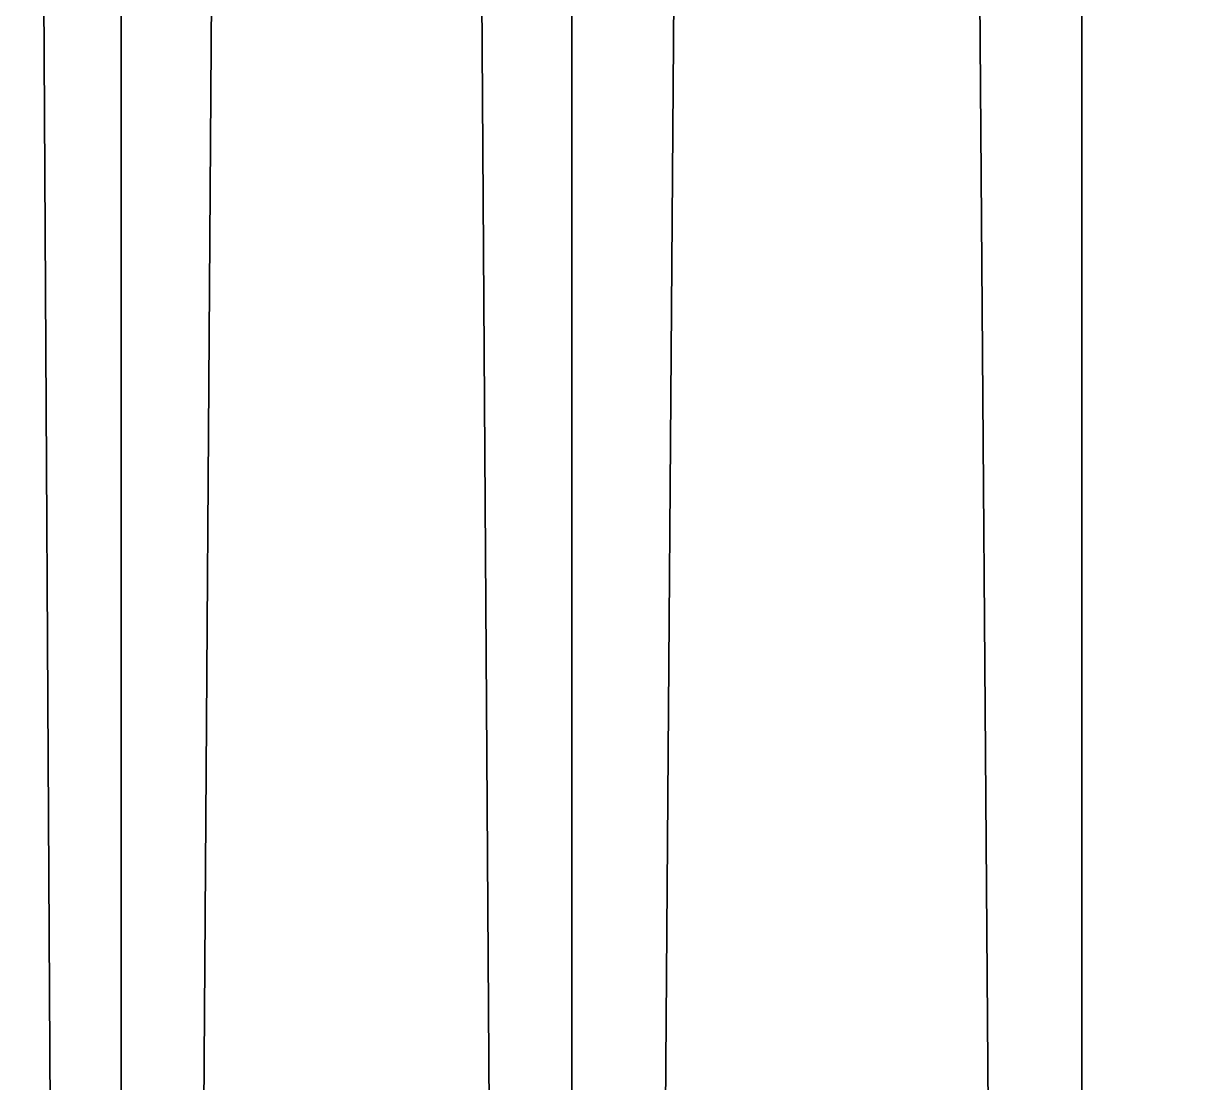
# Model space of a CAD drawing. Extents: x 207 to 387, y 94 to 160.
# Drawn here: x 250.3138 to 250.34825, y 156.24437 to 156.27585 of the extents above; entities that cross this region are included whole.
import ezdxf

# ---------------------------------------------------------------- set-up
doc = ezdxf.new("R2010")
doc.units = 0
doc.header["$LTSCALE"] = 2.54
doc.layers.get('0').update_dxf_attribs({"color": 13, "linetype": 'CONTINUOUS'})

# ---------------------------------------------------------------- blocks, each defined once
blk = doc.blocks.new('SP_05_ALTFIELD_CREDENZA_DW')
at = {"color": 0}
for p, q in [((136.348588, 3.813502, 75.440902), (136.348588, 1.811498, 75.440902)), ((136.348588, 3.813502, 75.440902), (136.348588, 1.811498, 75.440902)), ((136.348588, 1.811498, 80.934101), (136.348588, 3.813502, 80.934101)), ((136.348588, 1.811498, 80.934101), (136.348588, 3.813502, 80.934101)), ((136.363736, 3.813502, 75.45765), (136.363736, 1.811498, 75.45765)), ((136.363736, 3.813502, 75.45765), (136.363736, 1.811498, 75.45765)), ((136.363736, 1.811498, 80.917353), (136.363736, 3.813502, 80.917353)), ((136.363736, 1.811498, 80.917353), (136.363736, 3.813502, 80.917353)), ((136.377125, 3.813502, 75.475828), (136.377125, 1.811498, 75.475828)), ((136.377125, 3.813502, 75.475828), (136.377125, 1.811498, 75.475828)), ((136.377125, 1.811498, 80.899175), (136.377125, 3.813502, 80.899175)), ((136.377125, 1.811498, 80.899175), (136.377125, 3.813502, 80.899175))]:
    blk.add_line(p, q, dxfattribs=at)
at = {"color": 18}
mesh = blk.add_polyface(dxfattribs=at)
corners = [(136.348588, 1.811498, 75.440902), (136.330928, 3.813502, 75.425013), (136.330928, 1.811498, 75.425013), (136.348588, 3.813502, 75.440902)]
mesh.append_faces([[corners[k] for k in face] for face in [(0, 1, 2), (1, 0, 3)]], dxfattribs={"vtx0": -1, "color": 18})
mesh = blk.add_polyface(dxfattribs=at)
corners = [(136.348588, 3.813502, 80.934101), (136.330928, 1.811498, 80.94999), (136.330928, 3.813502, 80.94999), (136.348588, 1.811498, 80.934101)]
mesh.append_faces([[corners[k] for k in face] for face in [(0, 1, 2), (1, 0, 3)]], dxfattribs={"vtx0": -1, "color": 18})
mesh = blk.add_polyface(dxfattribs=at)
corners = [(136.363736, 3.813502, 75.45765), (136.348588, 1.811498, 75.440902), (136.363736, 1.811498, 75.45765), (136.348588, 3.813502, 75.440902)]
mesh.append_faces([[corners[k] for k in face] for face in [(0, 1, 2), (1, 0, 3)]], dxfattribs={"vtx0": -1, "color": 18})
mesh = blk.add_polyface(dxfattribs=at)
corners = [(136.348588, 3.813502, 80.934101), (136.363736, 1.811498, 80.917353), (136.348588, 1.811498, 80.934101), (136.363736, 3.813502, 80.917353)]
mesh.append_faces([[corners[k] for k in face] for face in [(0, 1, 2), (1, 0, 3)]], dxfattribs={"vtx0": -1, "color": 18})
mesh = blk.add_polyface(dxfattribs=at)
corners = [(136.377125, 3.813502, 75.475828), (136.363736, 1.811498, 75.45765), (136.377125, 1.811498, 75.475828), (136.363736, 3.813502, 75.45765)]
mesh.append_faces([[corners[k] for k in face] for face in [(0, 1, 2), (1, 0, 3)]], dxfattribs={"vtx0": -1, "color": 18})
mesh = blk.add_polyface(dxfattribs=at)
corners = [(136.363736, 3.813502, 80.917353), (136.377125, 1.811498, 80.899175), (136.363736, 1.811498, 80.917353), (136.377125, 3.813502, 80.899175)]
mesh.append_faces([[corners[k] for k in face] for face in [(0, 1, 2), (1, 0, 3)]], dxfattribs={"vtx0": -1, "color": 18})
mesh = blk.add_polyface(dxfattribs=at)
corners = [(136.38862, 3.813502, 75.495257), (136.377125, 1.811498, 75.475828), (136.38862, 1.811498, 75.495257), (136.377125, 3.813502, 75.475828)]
mesh.append_faces([[corners[k] for k in face] for face in [(0, 1, 2), (1, 0, 3)]], dxfattribs={"vtx0": -1, "color": 18})
mesh = blk.add_polyface(dxfattribs=at)
corners = [(136.377125, 3.813502, 80.899175), (136.38862, 1.811498, 80.879746), (136.377125, 1.811498, 80.899175), (136.38862, 3.813502, 80.879746)]
mesh.append_faces([[corners[k] for k in face] for face in [(0, 1, 2), (1, 0, 3)]], dxfattribs={"vtx0": -1, "color": 18})

msp = doc.modelspace()

# ---------------------------------------------------------------- block references
at = {"color": 23, "rotation": 180}
msp.add_blockref('SP_05_ALTFIELD_CREDENZA_DW', (386.693835, 159.689855), dxfattribs=at)

doc.saveas('drawing.dxf')
